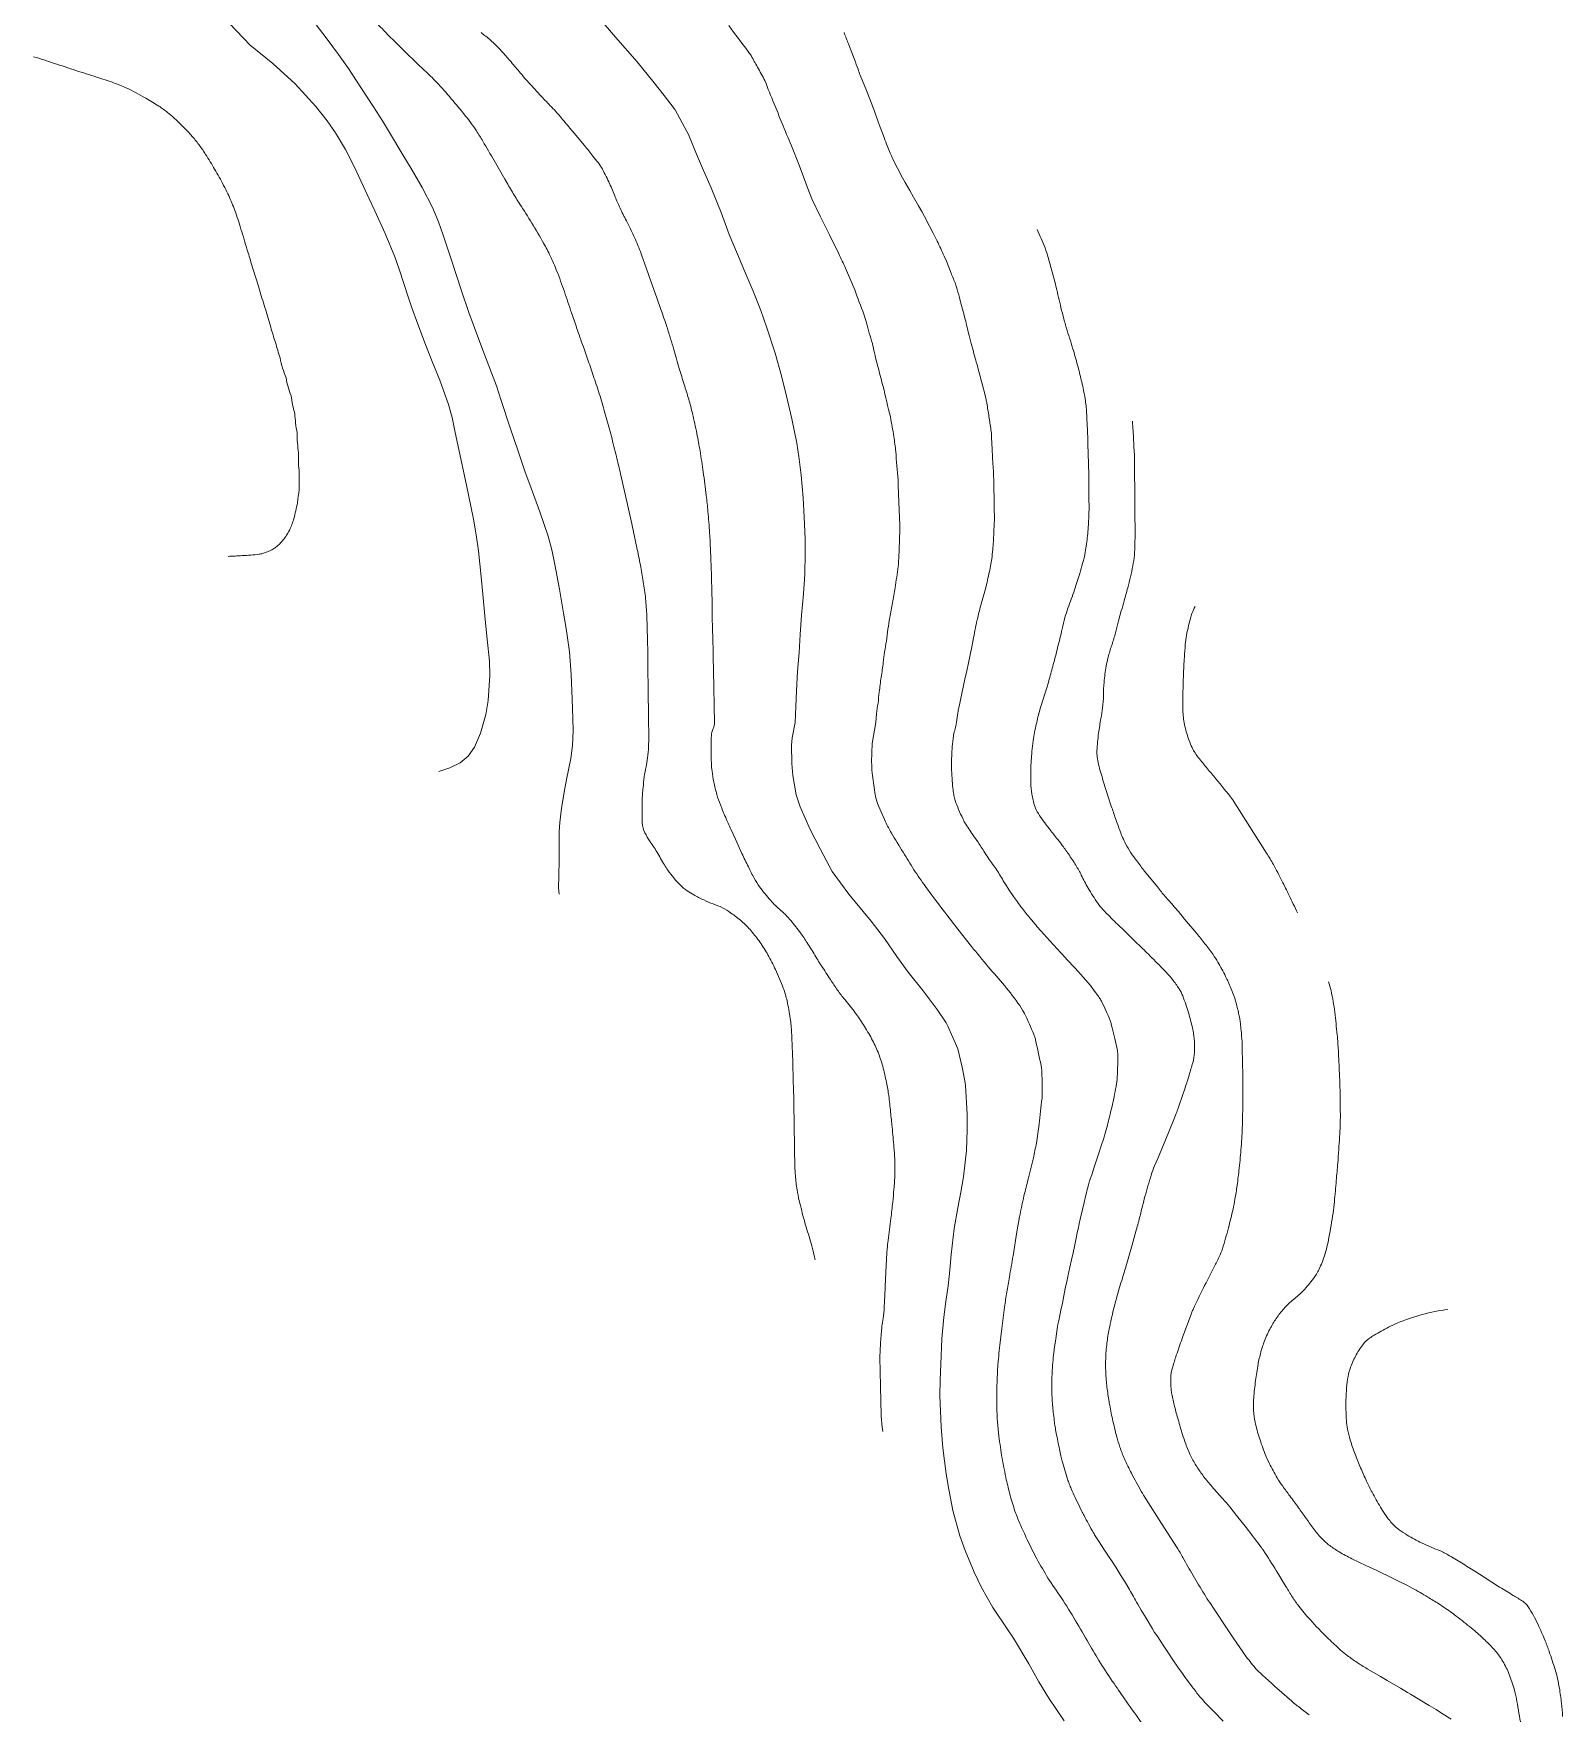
# Model space of a CAD drawing. Header units: inches. Extents: x 115425 to 116786, y 150085 to 152399.
# Drawn here: x 115535.6 to 115636.5, y 151353.3 to 151464.1 of the extents above; entities that cross this region are included whole.
import ezdxf

# ---------------------------------------------------------------- set-up
doc = ezdxf.new("R2010")
doc.units = ezdxf.units.IN
doc.header["$MEASUREMENT"] = 0
doc.layers.add('Contour', color=7, linetype='Continuous', lineweight=0, true_color=0xbed2ff)

msp = doc.modelspace()

# ---------------------------------------------------------------- linework, layer by layer
at = {"layer": 'Contour'}
for points in [[(115548.54, 151464.78), (115549.91, 151463.35), (115551.4, 151462.13), (115552.86, 151460.79), (115554.23, 151459.3), (115554.99, 151458.36), (115555.54, 151457.56), (115556.2, 151456.47), (115556.81, 151455.25), (115557.75, 151453.22), (115558.12, 151452.42), (115558.81, 151450.93), (115559.45, 151449.39), (115559.74, 151448.58), (115560.34, 151446.67), (115560.54, 151446.08), (115560.96, 151444.94), (115561.46, 151443.61), (115561.91, 151442.47), (115562.41, 151441.25), (115562.98, 151439.64), (115563.22, 151438.78), (115563.41, 151437.9), (115563.76, 151436.25), (115564.11, 151434.62), (115564.31, 151433.68), (115564.63, 151432.08), (115564.81, 151431.04), (115564.96, 151429.98), (115565.14, 151428.27), (115565.25, 151427.12), (115565.41, 151425.46), (115565.54, 151424.15), (115565.68, 151422.7), (115565.71, 151421.76), (115565.6, 151420.12), (115565.45, 151419.18), (115565.1, 151417.95), (115564.69, 151417.03), (115564.28, 151416.45), (115563.75, 151416), (115563.07, 151415.66), (115562.35, 151415.43)], [(115570.28, 151407.34), (115570.25, 151407.76), (115570.26, 151408.54), (115570.28, 151409.59), (115570.29, 151410.17), (115570.29, 151411.46), (115570.32, 151412.07), (115570.43, 151413.01), (115570.66, 151414.31), (115570.78, 151414.91), (115571.05, 151416.29), (115571.08, 151416.43), (115571.17, 151417.17), (115571.21, 151418.12), (115571.19, 151418.92), (115571.15, 151420.19), (115571.08, 151421.82), (115570.96, 151423.32), (115570.74, 151424.87), (115570.57, 151425.88), (115570.3, 151427.45), (115569.98, 151429.19), (115569.8, 151430.06), (115569.56, 151430.96), (115569.02, 151432.57), (115568.44, 151434.13), (115568.03, 151435.25), (115567.58, 151436.56), (115567.06, 151438.1), (115566.47, 151439.91), (115566.15, 151440.87), (115565.82, 151441.74), (115565.12, 151443.57), (115564.32, 151445.71), (115563.81, 151447.2), (115563.18, 151449.16), (115562.63, 151450.82), (115562.33, 151451.7), (115561.93, 151452.64), (115561.24, 151453.96), (115560.52, 151455.22), (115559.98, 151456.12), (115559.09, 151457.59), (115558.63, 151458.35), (115558.03, 151459.29), (115557.21, 151460.56), (115556.38, 151461.8), (115555.72, 151462.74), (115554.97, 151463.74), (115554.18, 151464.77)], [(115603.59, 151352.8), (115602.59, 151354.29), (115601.94, 151355.36), (115601.26, 151356.56), (115600.25, 151358.24), (115599.83, 151358.87), (115598.89, 151360.26), (115598.15, 151361.59), (115597.67, 151362.61), (115597.06, 151364.02), (115596.71, 151365), (115596.26, 151366.68), (115595.99, 151368.05), (115595.82, 151369.08), (115595.59, 151370.8), (115595.49, 151372.18), (115595.44, 151373.22), (115595.4, 151374.25), (115595.41, 151375.29), (115595.46, 151376.33), (115595.54, 151378), (115595.66, 151379.43), (115595.79, 151380.46), (115595.94, 151381.5), (115596.05, 151382.53), (115596.15, 151383.57), (115596.35, 151385.28), (115596.59, 151386.65), (115596.78, 151387.67), (115596.95, 151388.69), (115597.15, 151390.42), (115597.2, 151391.79), (115597.2, 151392.82), (115597.09, 151394.71), (115597.05, 151395.02), (115596.87, 151395.92), (115596.58, 151397.14), (115595.92, 151398.63), (115595.81, 151398.85), (115595.23, 151399.72), (115594.29, 151400.95), (115593.32, 151402.19), (115592.56, 151403.23), (115591.74, 151404.4), (115590.87, 151405.56), (115589.82, 151406.82), (115589.39, 151407.34), (115588.3, 151408.84), (115587.5, 151410.32), (115586.84, 151411.6), (115586.18, 151413.1), (115585.93, 151413.89), (115585.7, 151415.16), (115585.63, 151415.95), (115585.62, 151417.17), (115585.65, 151417.65), (115585.85, 151418.67), (115585.89, 151419.71), (115585.94, 151420.74), (115586.01, 151422.03), (115586.11, 151423.27), (115586.18, 151424.47), (115586.28, 151425.74), (115586.41, 151427.16), (115586.5, 151428.44), (115586.52, 151429.86), (115586.52, 151430.77), (115586.45, 151432.2), (115586.38, 151433.49), (115586.25, 151434.99), (115586.1, 151436.2), (115585.96, 151437.1), (115585.64, 151438.69), (115585.28, 151440.2), (115584.96, 151441.53), (115584.54, 151443.03), (115583.99, 151444.69), (115583.58, 151445.85), (115583.09, 151447.11), (115582.56, 151448.36), (115582.04, 151449.55), (115581.5, 151450.86), (115580.97, 151452.32), (115580.32, 151453.93), (115579.81, 151455.07), (115579.34, 151456.15), (115578.81, 151457.45), (115578.71, 151457.65), (115577.93, 151459.09), (115577.87, 151459.17), (115577.22, 151460.02), (115576.56, 151460.87), (115575.44, 151462.25), (115574.01, 151463.88), (115572.84, 151465.25)]]:
    msp.add_lwpolyline(points, dxfattribs=at)
for points in [[(115587.17, 151383.2, 0.005525), (115587, 151383.96, 0.025615), (115586.82, 151384.6, -0.013676), (115586.46, 151385.81, -0.009833), (115586.12, 151387.11, -0.01791), (115585.98, 151387.83, -0.020962), (115585.87, 151388.76, -0.015376), (115585.82, 151390.03, -0.001803), (115585.8, 151391.28, 0.002822), (115585.79, 151392.08), (115585.77, 151393.54), (115585.76, 151393.99), (115585.75, 151394.32), (115585.71, 151396.08, 0.003407), (115585.68, 151396.8, 0.001736), (115585.62, 151398.2, 0.024302), (115585.53, 151399.14, 0.019551), (115585.32, 151400.29, 0.032162), (115585.07, 151401.14, 0.021383), (115584.56, 151402.36, 0.01976), (115584.06, 151403.33, 0.022185), (115583.54, 151404.15, 0.028758), (115582.95, 151404.91, 0.03141), (115582.33, 151405.54, 0.02861), (115581.62, 151406.09, 0.03825), (115581.05, 151406.44, 0.031973), (115580.45, 151406.69, -0.030395), (115579.82, 151406.95, -0.015357), (115579.16, 151407.29, -0.023637), (115578.74, 151407.55, -0.037591), (115578.27, 151407.94, -0.035392), (115577.84, 151408.41, -0.012036), (115577.45, 151408.92, -0.019255), (115577.23, 151409.26, -0.010857), (115576.98, 151409.69, 0.010568), (115576.73, 151410.13, 0.015982), (115576.49, 151410.5, -0.012804), (115576.18, 151410.96, -0.036717), (115575.88, 151411.53, -0.069901), (115575.79, 151411.86, -0.024334), (115575.76, 151412.19, -0.012048), (115575.76, 151412.84, -0.002783), (115575.77, 151413.66, -0.008768), (115575.78, 151413.92, -0.010626), (115575.82, 151414.37, -0.006526), (115575.9, 151415.08, -0.021199), (115576.02, 151415.73, 0.023171), (115576.12, 151416.32, 0.015828), (115576.18, 151417.07, 0.01746), (115576.2, 151417.76, 0.003301), (115576.18, 151418.67, -0.003836), (115576.17, 151419.45), (115576.16, 151420.39), (115576.15, 151421.32), (115576.14, 151421.8), (115576.13, 151423.37, 0.003659), (115576.11, 151424.25, 0.002451), (115576.07, 151425.56, 0.014825), (115576, 151426.69, 0.015058), (115575.86, 151427.81, 0.006615), (115575.67, 151428.91, 0.006188), (115575.44, 151430.08, 0.001218), (115575.09, 151431.77, 0.002597), (115574.91, 151432.56), (115574.65, 151433.73), (115574.34, 151435.06, 0.002487), (115574.06, 151436.22, 0.002191), (115573.73, 151437.54, 0.006321), (115573.39, 151438.79, 0.006393), (115573.03, 151440.03, 0.00394), (115572.63, 151441.26, 0.004251), (115572.25, 151442.4, 0.002153), (115571.88, 151443.45, -0.00181), (115571.44, 151444.7, -0.003597), (115571.1, 151445.7, 0.002593), (115570.63, 151447.09, 0.012138), (115570.12, 151448.47, 0.016998), (115569.7, 151449.44, 0.015721), (115569.26, 151450.28, 0.009735), (115568.49, 151451.6, 0.007004), (115567.69, 151452.87, -0.011208), (115567.2, 151453.66, -0.003944), (115566.71, 151454.5, 0.002692), (115566, 151455.73, 0.003189), (115565.25, 151457.01, 0.005922), (115564.83, 151457.7, 0.022339), (115564.46, 151458.23, 0.009734), (115563.53, 151459.39, 0.007574), (115562.56, 151460.52, 0.016446), (115562.09, 151461.02, 0.009854), (115561.31, 151461.77, -0.009042), (115560.46, 151462.59), (115559.51, 151463.52), (115558.97, 151464.06, -0.003158), (115558.23, 151464.83, -0.003954)], [(115581.48, 151464.65, 0.011893), (115582.76, 151462.94, 0.018314), (115582.95, 151462.66, 0.018014), (115583.38, 151461.9, 0.009504), (115583.86, 151461.01, 0.013943), (115584.47, 151459.49, 0.001569), (115584.98, 151458.22, 0.002734), (115585.61, 151456.71), (115586.11, 151455.43), (115586.68, 151453.89), (115586.95, 151453.22), (115587.5, 151452.06), (115588.11, 151450.84), (115588.73, 151449.59, 0.002174), (115589.18, 151448.63), (115589.79, 151447.21, 0.01357), (115590.39, 151445.6, 0.007602), (115590.57, 151445.04, 0.019578), (115590.95, 151443.67, 0.025128), (115591.25, 151442.42, 0.013089), (115591.66, 151440.83, 0.008686), (115592.14, 151438.82, 0.005622), (115592.37, 151437.53, 0.011924), (115592.5, 151436.53, 0.013006), (115592.64, 151434.66, 0.008597), (115592.7, 151433.2, 0.006866), (115592.75, 151431.85, 0.007995), (115592.76, 151431.3, 0.011891), (115592.72, 151429.99, 0.012629), (115592.66, 151428.96, 0.010398), (115592.46, 151427.54, 0.007915), (115592.28, 151426.56, 0.008325), (115592.1, 151425.59, 0.01436), (115591.87, 151424.03, 0.018253), (115591.67, 151422.63, -0.01503), (115591.52, 151421.65, -0.004567), (115591.4, 151420.66, -0.014356), (115591.22, 151419.23), (115591.17, 151418.67), (115590.93, 151417.27), (115590.9, 151416.04, 0.00333), (115590.93, 151415.33, 0.002663), (115591.1, 151414.05), (115591.18, 151413.68), (115591.29, 151413.32), (115591.81, 151412.1, 0.003109), (115592.2, 151411.37, -0.004593), (115592.97, 151410.1, -0.005568), (115593.68, 151408.95, -0.002328), (115594.45, 151407.83), (115594.87, 151407.26, -0.001443), (115595.85, 151405.98), (115596.59, 151405.02), (115597.49, 151403.88, -0.002274), (115598.59, 151402.54, -0.008423), (115599.66, 151401.3, -0.019636), (115600.67, 151399.98), (115600.86, 151399.69), (115600.99, 151399.45, -0.017574), (115601.6, 151398.07, -0.009964), (115601.68, 151397.85, -0.003099), (115602.08, 151396.02), (115602.11, 151395.87), (115602.12, 151395.7), (115602.14, 151394.87), (115602.14, 151393.87, 0.007983), (115601.96, 151392.16, -0.005756), (115601.77, 151390.91, -0.002171), (115601.57, 151389.93, -0.003637), (115601.22, 151388.52, -0.001954), (115600.95, 151387.44, -0.00185), (115600.65, 151386.04), (115600.48, 151385.05), (115600.23, 151383.48, 0.001588), (115599.99, 151382.07, 0.002702), (115599.82, 151381.08, 0.012205), (115599.67, 151380.09, 0.006601), (115599.49, 151378.67), (115599.35, 151377.58, 0.003055), (115599.22, 151376.12, 0.002076), (115599.17, 151375.13, -0.002477), (115599.16, 151373.51), (115599.19, 151372.73), (115599.29, 151371.57, -0.002456), (115599.5, 151370.12, -0.001654), (115599.78, 151368.7, -0.003439), (115600.03, 151367.69, -0.002978), (115600.35, 151366.62, -0.00473), (115600.67, 151365.81, -0.005067), (115601.16, 151364.74, -0.003012), (115601.79, 151363.47, -0.001546), (115602.53, 151362.21, -0.003028), (115603.41, 151360.92, -0.007603), (115604.35, 151359.4, -0.008199), (115605.22, 151357.9, -0.003554), (115605.99, 151356.6, -0.001376), (115606.89, 151355.25, -0.00359), (115607.68, 151354.09, -0.005243), (115608.78, 151352.56)], [(115591.64, 151371.88), (115591.58, 151372.35), (115591.54, 151372.74, -0.020061), (115591.53, 151372.85, -0.001173), (115591.49, 151374.72), (115591.46, 151376), (115591.45, 151376.6, -0.014045), (115591.46, 151377.25, -0.008494), (115591.53, 151378.33, -0.020946), (115591.65, 151379.33, 0.027555), (115591.73, 151380.09), (115591.77, 151380.86), (115591.82, 151381.95), (115591.91, 151383.66), (115591.93, 151383.94, -0.01968), (115591.99, 151384.49, 0.007391), (115592.17, 151385.94, 0.002325), (115592.29, 151387.02, 0.00301), (115592.37, 151387.85, 0.017891), (115592.43, 151388.86, 0.017853), (115592.42, 151389.87, 0.006741), (115592.37, 151390.64, 0.003931), (115592.25, 151391.96, 0.003657), (115592.15, 151392.96, 0.003391), (115592.03, 151394.04, 0.019607), (115591.88, 151394.91, 0.015832), (115591.63, 151395.98, 0.030481), (115591.32, 151396.9, 0.029635), (115590.9, 151397.8, 0.01535), (115590.36, 151398.71, 0.016968), (115589.82, 151399.5, 0.015259), (115589.13, 151400.38, -0.021574), (115588.65, 151401.01, -0.004957), (115588.18, 151401.71, -0.003894), (115587.59, 151402.6, -0.010301), (115587.1, 151403.4, 0.010005), (115586.59, 151404.22, 0.018769), (115586.13, 151404.88, 0.014352), (115585.48, 151405.69, 0.040744), (115584.91, 151406.26, -0.035385), (115584.24, 151406.92, -0.021436), (115583.51, 151407.82, -0.037904), (115583.15, 151408.38, -0.007238), (115582.77, 151409.14, -0.006272), (115582.34, 151410.02), (115581.91, 151410.97), (115581.61, 151411.62, -0.005649), (115581.27, 151412.4, -0.005263), (115580.92, 151413.23, -0.024574), (115580.69, 151413.91, -0.021048), (115580.49, 151414.73, -0.01599), (115580.37, 151415.46, -0.02558), (115580.33, 151415.93), (115580.32, 151416.25), (115580.31, 151416.74, -0.005238), (115580.31, 151417.31, -0.006425), (115580.33, 151417.77, -0.097268), (115580.44, 151418.26, 0.111418), (115580.53, 151418.68), (115580.51, 151419.71), (115580.48, 151421.04), (115580.45, 151423.03, 0.002689), (115580.43, 151423.87, -0.001563), (115580.39, 151425.32), (115580.37, 151426.27), (115580.35, 151427.65, 0.00277), (115580.33, 151428.55, 0.00167), (115580.27, 151430.03, 0.007226), (115580.21, 151431.16, 0.005702), (115580.1, 151432.59, 0.007475), (115579.99, 151433.64, 0.005023), (115579.79, 151435.19, 0.006385), (115579.58, 151436.58, 0.0077), (115579.37, 151437.72, 0.009472), (115579.08, 151439.04, 0.013027), (115578.83, 151439.99, 0.004568), (115578.53, 151440.97, -0.004298), (115578.21, 151442.01, -0.003835), (115577.85, 151443.28, 0.00709), (115577.64, 151443.97, 0.005688), (115577.39, 151444.77, 0.00401), (115577, 151445.9), (115576.72, 151446.69), (115576.36, 151447.71), (115576.03, 151448.65), (115575.75, 151449.45, 0.015077), (115575.54, 151450, 0.007822), (115575.08, 151451.04, 0.014135), (115574.72, 151451.77, -0.012356), (115574.3, 151452.6, -0.017129), (115573.98, 151453.35, 0.014776), (115573.61, 151454.21, 0.017621), (115573.14, 151455.16, 0.037138), (115572.87, 151455.58, 0.006551), (115572.51, 151456.03, 0.004299), (115571.96, 151456.72), (115571.27, 151457.55), (115571, 151457.87, 0.002167), (115570.35, 151458.64, 0.004908), (115570.06, 151458.98, 0.013491), (115569.68, 151459.38, -0.008011), (115569.05, 151460.04), (115568.44, 151460.71), (115568.03, 151461.16, -0.009513), (115567.65, 151461.61, 0.005945), (115567.04, 151462.33, 0.007385), (115566.49, 151462.95, 0.010291), (115566.08, 151463.38, 0.020784), (115565.76, 151463.67, 0.01107), (115565.13, 151464.19, 0.024978)], [(115589.08, 151464.18, -0.004067), (115589.37, 151463.43), (115589.66, 151462.69), (115589.77, 151462.4, -0.005076), (115590, 151461.76, 0.008182), (115590.14, 151461.36), (115590.29, 151460.99), (115590.56, 151460.35), (115590.91, 151459.46), (115590.96, 151459.32), (115591.08, 151458.99), (115591.34, 151458.29), (115591.47, 151457.93), (115591.72, 151457.26, 0.004366), (115591.94, 151456.67, 0.005756), (115592.12, 151456.23, 0.014555), (115592.29, 151455.85, 0.008905), (115592.6, 151455.24), (115592.94, 151454.6), (115593.12, 151454.28), (115593.41, 151453.77), (115593.67, 151453.33), (115593.99, 151452.75), (115594.21, 151452.37), (115594.38, 151452.05), (115594.72, 151451.4), (115594.96, 151450.95), (115595.22, 151450.42, -0.006039), (115595.46, 151449.93, -0.005958), (115595.68, 151449.43), (115595.83, 151449.09), (115596.1, 151448.41, -0.004974), (115596.4, 151447.66, -0.013653), (115596.49, 151447.39, -0.007982), (115596.59, 151447.06, -0.003564), (115596.79, 151446.33), (115597, 151445.53), (115597.07, 151445.26, -0.005126), (115597.2, 151444.74, 0.004895), (115597.33, 151444.19), (115597.47, 151443.66), (115597.61, 151443.13, 0.005749), (115597.77, 151442.56, -0.006628), (115597.91, 151442.07), (115597.98, 151441.81), (115598.19, 151441.01), (115598.38, 151440.25), (115598.45, 151439.94, -0.013393), (115598.5, 151439.73, -0.003281), (115598.64, 151438.85, -0.003786), (115598.77, 151437.96, -0.017652), (115598.8, 151437.76), (115598.81, 151437.49), (115598.86, 151436.67), (115598.9, 151435.7), (115598.91, 151435.57), (115598.93, 151435.13), (115598.95, 151434.47), (115598.95, 151434.19), (115598.98, 151433.37), (115598.99, 151432.67), (115599, 151432.27, -0.012118), (115599, 151432.01, -0.003668), (115598.96, 151431.17, -0.004366), (115598.93, 151430.61, -0.004514), (115598.89, 151430.07, -0.011988), (115598.82, 151429.47, -0.014481), (115598.74, 151428.98, -0.006889), (115598.63, 151428.46, -0.006645), (115598.51, 151427.92), (115598.36, 151427.32), (115598.24, 151426.86, -0.005626), (115598.07, 151426.26, 0.007499), (115597.95, 151425.8, 0.007805), (115597.85, 151425.38, 0.005139), (115597.71, 151424.74, 0.00506), (115597.6, 151424.11, -0.007062), (115597.51, 151423.66), (115597.38, 151423.02), (115597.28, 151422.59), (115597.17, 151422.06), (115597.05, 151421.52), (115596.85, 151420.58), (115596.65, 151419.63, 0.01964), (115596.59, 151419.3, -0.010626), (115596.5, 151418.68, -0.019366), (115596.38, 151418.14, 0.0247), (115596.29, 151417.72, 0.015122), (115596.25, 151417.4, 0.007569), (115596.2, 151416.75, 0.005831), (115596.17, 151416.13, 0.010388), (115596.17, 151415.78, 0.011901), (115596.17, 151415.51, 0.004577), (115596.22, 151414.81, 0.010815), (115596.27, 151414.21, 0.017554), (115596.33, 151413.85, 0.035451), (115596.41, 151413.51, 0.019466), (115596.64, 151412.93, 0.011514), (115596.91, 151412.32, 0.025107), (115597.05, 151412.05, 0.006279), (115597.31, 151411.65, 0.006169), (115597.58, 151411.24, 0.003908), (115597.92, 151410.76, -0.006009), (115598.13, 151410.44, -0.007662), (115598.37, 151410.07, 0.006389), (115598.66, 151409.62, 0.012359), (115598.95, 151409.21, -0.013425), (115599.22, 151408.82, -0.016872), (115599.46, 151408.43, 0.015028), (115599.72, 151407.99), (115599.98, 151407.6), (115600.26, 151407.19, 0.005626), (115600.52, 151406.82, 0.004917), (115600.83, 151406.4, 0.011179), (115601.38, 151405.71, 0.009185), (115602.07, 151404.91), (115602.66, 151404.26), (115603.38, 151403.47, 0.004124), (115604.19, 151402.59, -0.006567), (115604.7, 151402.04), (115604.85, 151401.86), (115605.33, 151401.3, -0.009678), (115605.7, 151400.82, -0.015789), (115605.91, 151400.52, -0.029176), (115606.06, 151400.27, -0.01273), (115606.35, 151399.66, -0.010241), (115606.63, 151399, -0.028187), (115606.71, 151398.75), (115606.77, 151398.52), (115606.94, 151397.81, -0.00375), (115607.11, 151397.02, -0.018043), (115607.14, 151396.85, -0.036733), (115607.15, 151396.68, -0.007828), (115607.13, 151395.88, -0.004813), (115607.09, 151395.07, -0.025552), (115607.07, 151394.91, -0.008157), (115607.03, 151394.64, -0.003266), (115606.89, 151393.97), (115606.74, 151393.25), (115606.69, 151393.03, -0.005582), (115606.59, 151392.63, -0.004074), (115606.45, 151392.09, -0.004607), (115606.29, 151391.48, -0.008721), (115606.19, 151391.16), (115606.04, 151390.72), (115605.89, 151390.24), (115605.76, 151389.86), (115605.59, 151389.33), (115605.42, 151388.82), (115605.28, 151388.41, 0.012142), (115605.18, 151388.07, 0.006825), (115605.03, 151387.47), (115604.91, 151386.98), (115604.8, 151386.53), (115604.66, 151385.89), (115604.59, 151385.58, 0.006556), (115604.49, 151385.11, -0.006031), (115604.4, 151384.63), (115604.28, 151384.09), (115604.19, 151383.68), (115604.08, 151383.21), (115603.98, 151382.73), (115603.84, 151382.1), (115603.77, 151381.78), (115603.67, 151381.31), (115603.58, 151380.84), (115603.48, 151380.36), (115603.38, 151379.89), (115603.24, 151379.2), (115603.19, 151378.94), (115603.16, 151378.81), (115603.04, 151377.99), (115602.94, 151377.31), (115602.91, 151377.03, 0.009585), (115602.88, 151376.8, 0.003109), (115602.83, 151376.07, 0.003801), (115602.79, 151375.48, 0.005882), (115602.78, 151375.1, 0.012585), (115602.78, 151374.69, 0.009131), (115602.8, 151374.13, 0.005659), (115602.84, 151373.63, 0.006047), (115602.88, 151373.16, 0.005345), (115602.95, 151372.59, 0.007573), (115603, 151372.2, 0.00551), (115603.08, 151371.78, 0.004231), (115603.18, 151371.24, 0.004039), (115603.29, 151370.72, 0.004756), (115603.38, 151370.28, 0.007744), (115603.47, 151369.93, 0.004602), (115603.64, 151369.34, 0.008855), (115603.82, 151368.74, 0.016358), (115603.94, 151368.42, 0.00778), (115604.07, 151368.1, 0.00417), (115604.33, 151367.52), (115604.63, 151366.89), (115604.75, 151366.64, 0.007076), (115604.91, 151366.33, 0.003953), (115605.21, 151365.78, 0.003914), (115605.53, 151365.2, 0.008303), (115605.69, 151364.93), (115605.9, 151364.61), (115606.22, 151364.12), (115606.53, 151363.65), (115606.76, 151363.3), (115607, 151362.93), (115607.35, 151362.38), (115607.68, 151361.83), (115607.91, 151361.45, -0.005195), (115608.17, 151360.99, 0.004835), (115608.45, 151360.5), (115608.69, 151360.1), (115609.01, 151359.56), (115609.43, 151358.86), (115609.57, 151358.63), (115609.74, 151358.39), (115610.18, 151357.72), (115610.49, 151357.25), (115610.78, 151356.82), (115611.11, 151356.34), (115611.4, 151355.91), (115611.54, 151355.71), (115612.05, 151355.04, 0.005338), (115612.55, 151354.38, 0.017122), (115612.72, 151354.19), (115612.88, 151354.01), (115613.47, 151353.4), (115614.09, 151352.76)], [(115548.45, 151429.62, 0.004239), (115549.38, 151429.67, 0.014582), (115550.49, 151429.76, 0.01821), (115550.72, 151429.81, 0.020113), (115550.96, 151429.89, 0.026636), (115551.28, 151430.03, 0.024047), (115551.5, 151430.16, 0.020988), (115551.7, 151430.31, 0.015354), (115551.91, 151430.51, 0.021635), (115552.14, 151430.78, 0.033582), (115552.35, 151431.09, 0.013454), (115552.51, 151431.38, 0.017713), (115552.65, 151431.72, 0.007013), (115552.79, 151432.11, -0.006974), (115553.03, 151433.16, -0.007965), (115553.13, 151434.01, -0.007094), (115553.14, 151435.14, -0.041506), (115553.1, 151436.44, -0.042952), (115553, 151437.77, -0.03983), (115552.85, 151439.05, -0.046613), (115552.6, 151440.22, -0.059776), (115552.27, 151441.4, -0.043725), (115551.87, 151442.71, -0.004719), (115551.57, 151443.73, -0.00743), (115551.26, 151444.74), (115551.02, 151445.56, 0.001729), (115550.63, 151446.82), (115550.44, 151447.45), (115549.95, 151449.04, 0.012383), (115549.65, 151450.02, 0.009877), (115549.24, 151451.38, 0.020416), (115548.84, 151452.58, 0.012412), (115548.43, 151453.54, 0.032127), (115548.15, 151454.1, 0.023768), (115547.55, 151455.16, 0.027091), (115546.96, 151456.14, 0.026665), (115546.56, 151456.72, 0.033107), (115546.1, 151457.3, 0.027392), (115544.89, 151458.54, 0.022548), (115544.45, 151458.91, 0.0253), (115543.88, 151459.32, 0.019498), (115543.01, 151459.86, 0.017792), (115541.72, 151460.54, 0.016877), (115540.88, 151460.87, 0.01983), (115539.77, 151461.24, 0.010653), (115538.41, 151461.67, 0.01532), (115536.96, 151462.15, 0.005685), (115535.61, 151462.59)], [(115601.81, 151451.19, -0.014601), (115602.34, 151449.97, -0.02878), (115602.55, 151449.33), (115603, 151447.66), (115603.07, 151447.37, -0.004846), (115603.39, 151446.04, 0.008475), (115603.58, 151445.29, 0.013604), (115603.8, 151444.52, -0.007843), (115604.21, 151443.2, -0.005411), (115604.52, 151442.1, -0.006256), (115604.76, 151441.13, -0.020667), (115604.98, 151440.02, -0.024705), (115605.08, 151439.08, -0.003458), (115605.13, 151438.07, -0.003371), (115605.17, 151437.03), (115605.2, 151435.76), (115605.22, 151434.97, -0.003071), (115605.23, 151434.16, -0.001985), (115605.24, 151432.92, -0.014221), (115605.22, 151432.13, -0.009695), (115605.14, 151430.98, -0.019051), (115604.99, 151429.9, -0.027509), (115604.82, 151429.16, -0.006078), (115604.63, 151428.5, -0.003699), (115604.28, 151427.42, -0.008216), (115603.85, 151426.2, 0.016694), (115603.65, 151425.59, 0.019649), (115603.46, 151424.83, -0.012241), (115603.17, 151423.6, -0.001821), (115602.88, 151422.48, -0.002126), (115602.62, 151421.52, -0.011667), (115602.35, 151420.62, 0.00931), (115602, 151419.5, 0.016036), (115601.76, 151418.55, 0.013915), (115601.55, 151417.46, 0.0201), (115601.47, 151416.75, 0.011859), (115601.4, 151415.55, 0.019935), (115601.4, 151414.68, 0.023131), (115601.47, 151413.94, 0.045517), (115601.66, 151413.15, 0.0655), (115601.9, 151412.65, 0.009273), (115602.24, 151412.16, 0.008789), (115602.61, 151411.66, 0.004971), (115603.09, 151411.04, -0.00683), (115603.44, 151410.6, -0.011817), (115603.88, 151409.99, -0.009693), (115604.37, 151409.24, -0.029957), (115604.73, 151408.59, 0.022791), (115605.18, 151407.74, 0.016898), (115605.82, 151406.73, 0.038968), (115606.15, 151406.33, 0.007072), (115606.61, 151405.85, 0.004178), (115607.42, 151405.06), (115608.17, 151404.33), (115608.77, 151403.75, -0.003767), (115609.16, 151403.37, -0.001556), (115610.09, 151402.43, -0.024505), (115610.74, 151401.71, -0.030808), (115611.18, 151401.09, -0.045935), (115611.42, 151400.62, -0.020465), (115611.8, 151399.51, -0.018905), (115612.07, 151398.49, -0.028799), (115612.18, 151397.81, -0.040399), (115612.2, 151396.89, -0.053391), (115612.08, 151396.2, -0.006274), (115611.85, 151395.41, -0.005883), (115611.58, 151394.56, -0.001759), (115611.06, 151393.03, -0.016052), (115611, 151392.87), (115610.79, 151392.35), (115610.3, 151391.18), (115609.77, 151389.9), (115609.56, 151389.42, 0.022106), (115609.34, 151388.8, 0.0099), (115608.93, 151387.39, 0.007161), (115608.61, 151386.12, -0.009512), (115608.36, 151385.17), (115608.08, 151384.19), (115607.73, 151382.96, -0.003153), (115607.44, 151381.99, 0.002496), (115607.08, 151380.77, 0.012121), (115606.86, 151379.94, 0.007881), (115606.57, 151378.65, 0.022532), (115606.42, 151377.7, 0.020486), (115606.34, 151376.65, 0.020463), (115606.35, 151375.66, 0.020512), (115606.44, 151374.68, 0.010607), (115606.58, 151373.75, 0.00927), (115606.79, 151372.7, 0.011441), (115607.07, 151371.53, 0.019318), (115607.28, 151370.85, 0.021062), (115607.58, 151370.08, 0.016608), (115608.04, 151369.13, 0.006339), (115608.69, 151367.93, 0.014836), (115608.99, 151367.43), (115610.02, 151365.82), (115611.05, 151364.21, -0.018739), (115611.44, 151363.56, 0.01042), (115612.1, 151362.39, 0.002957), (115612.85, 151361.14, 0.006598), (115613.2, 151360.59), (115613.49, 151360.16), (115614.31, 151358.93), (115614.79, 151358.21), (115615.38, 151357.35, 0.018436), (115616.03, 151356.49, 0.031835), (115616.45, 151356.03, 0.006006), (115616.83, 151355.68, 0.002855), (115617.63, 151354.95), (115618.61, 151354.09), (115618.76, 151353.96, 0.009095), (115619.05, 151353.73, 0.003709), (115619.77, 151353.18, 0.004278)], [(115629.13, 151352.91, 0.002493), (115628.29, 151353.44, 0.003459), (115627.69, 151353.81), (115626.44, 151354.56), (115626.25, 151354.67), (115625.79, 151354.94), (115624.92, 151355.45), (115624.47, 151355.71), (115623.58, 151356.23, -0.014257), (115622.92, 151356.65, -0.014366), (115622.28, 151357.1, -0.020131), (115621.84, 151357.46, -0.010491), (115621.04, 151358.2, -0.00876), (115620.35, 151358.9, -0.01075), (115619.8, 151359.5, -0.015893), (115619.09, 151360.35, -0.023937), (115618.66, 151360.96, -0.006455), (115618.23, 151361.66, 0.005149), (115617.7, 151362.54, 0.001719), (115616.86, 151363.86, 0.010103), (115616.72, 151364.08, 0.0108), (115616.51, 151364.36, 0.002527), (115615.63, 151365.52), (115614.97, 151366.35), (115614.52, 151366.92, 0.020566), (115614.07, 151367.43, -0.013196), (115613.36, 151368.23, -0.015557), (115612.8, 151368.92, -0.017298), (115612.35, 151369.57, -0.030808), (115611.96, 151370.25, -0.027278), (115611.62, 151371.07, -0.009808), (115611.41, 151371.68, -0.006129), (115611.12, 151372.66, -0.011203), (115610.89, 151373.53, -0.012024), (115610.71, 151374.35, -0.05307), (115610.63, 151375.35, -0.065696), (115610.76, 151376.15, -0.009023), (115611, 151376.91, -0.006132), (115611.38, 151378.01, -0.00209), (115612.01, 151379.7, -0.015661), (115612.1, 151379.93, -0.008322), (115612.24, 151380.23, -0.001716), (115612.96, 151381.69, -0.007366), (115613.5, 151382.75, 0.011711), (115613.83, 151383.41, 0.033399), (115614.04, 151383.94, 0.013105), (115614.44, 151385.32, 0.007326), (115614.74, 151386.55, 0.014153), (115614.87, 151387.2, 0.009218), (115615.01, 151388.12, 0.007593), (115615.15, 151389.25, 0.004823), (115615.28, 151390.65, 0.009112), (115615.33, 151391.4, 0.005161), (115615.37, 151392.5, 0.005723), (115615.38, 151393.49), (115615.38, 151394.41), (115615.38, 151395.46), (115615.37, 151396.17), (115615.35, 151397.26, 0.014599), (115615.31, 151397.96, 0.010431), (115615.21, 151398.93, 0.025499), (115615.07, 151399.67, 0.022968), (115614.85, 151400.47, 0.019446), (115614.6, 151401.14, 0.016479), (115614.25, 151401.91, 0.014261), (115613.74, 151402.85, 0.025734), (115613.42, 151403.35, 0.008855), (115612.89, 151404.06, 0.009026), (115612.35, 151404.74), (115611.55, 151405.69), (115611.14, 151406.19, 0.003624), (115610.46, 151406.96, -0.004761), (115609.95, 151407.56), (115609.75, 151407.81), (115608.91, 151408.85, -0.006903), (115608.39, 151409.53, -0.008996), (115608, 151410.07, -0.035748), (115607.65, 151410.66, -0.027095), (115607.29, 151411.49, -0.004709), (115606.99, 151412.33, -0.004877), (115606.71, 151413.14), (115606.51, 151413.75), (115606.18, 151414.8, -0.013035), (115605.87, 151415.89, -0.029454), (115605.78, 151416.38, -0.048678), (115605.76, 151416.8, -0.017849), (115605.87, 151417.96, -0.01512), (115606.03, 151418.93, 0.021016), (115606.14, 151419.63, 0.025557), (115606.19, 151420.45, -0.023801), (115606.23, 151421.32, -0.014795), (115606.37, 151422.37, -0.025521), (115606.5, 151422.97, -0.015621), (115606.73, 151423.72, 0.015593), (115606.96, 151424.48), (115607.19, 151425.36), (115607.37, 151426.02, -0.0032), (115607.56, 151426.69, 0.002547), (115607.79, 151427.54, 0.010887), (115607.98, 151428.27, 0.010933), (115608.13, 151429, 0.020248), (115608.23, 151429.71, 0.019437), (115608.27, 151430.46, 0.003333), (115608.28, 151431.2, 0.005813), (115608.28, 151431.63), (115608.27, 151432.1), (115608.27, 151432.41, -0.006873), (115608.27, 151433.29, 0.008872), (115608.27, 151433.98), (115608.25, 151435.12), (115608.23, 151436.41), (115608.22, 151436.48), (115608.15, 151437.9), (115608.14, 151438.06), (115608.11, 151438.54)], [(115612.24, 151426.32, 0.012505), (115612.03, 151425.86, 0.034094), (115611.97, 151425.69, 0.013819), (115611.67, 151424.41, 0.029724), (115611.59, 151423.81, 0.006421), (115611.53, 151422.98, 0.004355), (115611.47, 151421.77, 0.005373), (115611.44, 151420.76, 0.005182), (115611.43, 151419.71, 0.038916), (115611.5, 151418.76, 0.037393), (115611.73, 151417.81, 0.04194), (115612.09, 151416.91, 0.052241), (115612.52, 151416.26, 0.005158), (115613.06, 151415.6, -0.005121), (115613.61, 151414.95, -0.001432), (115614.71, 151413.59, -0.028295), (115614.76, 151413.52), (115615.85, 151411.78), (115616.95, 151410.05, -0.01469), (115617.4, 151409.29, -0.010652), (115617.97, 151408.21, -0.002622), (115618.44, 151407.25, -0.002207), (115618.99, 151406.1)], [(115621.04, 151401.56, -0.02994), (115621.21, 151400.97, -0.024403), (115621.45, 151399.54, -0.0068), (115621.61, 151398.06, -0.009526), (115621.69, 151397.01, -0.0029), (115621.76, 151395.51, -0.004044), (115621.8, 151394.43, -0.005283), (115621.82, 151392.81, -0.01116), (115621.81, 151392.04, -0.006358), (115621.77, 151391.33, -0.002604), (115621.65, 151389.6, -0.002591), (115621.55, 151388.44, -0.002167), (115621.43, 151387.05, -0.014483), (115621.34, 151386.29, -0.006771), (115621.07, 151384.68, -0.030484), (115620.77, 151383.47, -0.040263), (115620.42, 151382.59, -0.043019), (115620.04, 151381.97, -0.030356), (115619.38, 151381.18, -0.042087), (115618.72, 151380.58, 0.048531), (115618.15, 151380.06, 0.030011), (115617.65, 151379.43, 0.029535), (115617.22, 151378.73, 0.029621), (115616.82, 151377.86, 0.032266), (115616.55, 151377.02, 0.017069), (115616.37, 151376.19, 0.013036), (115616.21, 151375.1, 0.016495), (115616.1, 151373.96, 0.027033), (115616.1, 151373.26, 0.038882), (115616.2, 151372.5, 0.027167), (115616.48, 151371.45, 0.015421), (115616.84, 151370.43, 0.024015), (115617.13, 151369.79, 0.014409), (115617.66, 151368.82, 0.024133), (115618.02, 151368.27, 0.003285), (115618.49, 151367.63, -0.002748), (115619.06, 151366.85, -0.003105), (115619.53, 151366.2, 0.002983), (115620.02, 151365.51, 0.033552), (115620.58, 151364.84, 0.040306), (115621.12, 151364.36, 0.027813), (115621.74, 151363.94, 0.022111), (115622.58, 151363.49), (115623.51, 151363.05), (115624.22, 151362.71), (115625.27, 151362.2), (115625.92, 151361.88, -0.011683), (115626.56, 151361.55, -0.007088), (115627.59, 151360.96, -0.012201), (115628.31, 151360.51, -0.009681), (115629.19, 151359.91, -0.012346), (115629.73, 151359.5, -0.006683), (115630.7, 151358.72, -0.017807), (115631.37, 151358.11, -0.018267), (115631.99, 151357.47, -0.045297), (115632.48, 151356.81, -0.04046), (115632.91, 151355.98, -0.02161), (115633.26, 151354.98, -0.031191), (115633.44, 151354.27, -0.003989), (115633.57, 151353.5, 0.003968), (115633.7, 151352.72)], [(115636.47, 151353.07, 0.033081), (115636.41, 151353.96, 0.008673), (115636.27, 151354.95, 0.01386), (115636.15, 151355.57, 0.01928), (115635.99, 151356.17, 0.009613), (115635.6, 151357.37, 0.014345), (115635.33, 151358.08, 0.009384), (115634.86, 151359.15, 0.039072), (115634.21, 151360.32, 0.102939), (115633.85, 151360.68, 0.008582), (115633.23, 151361.07, -0.005918), (115632.33, 151361.62), (115631.31, 151362.27), (115630.7, 151362.66, 0.003762), (115629.81, 151363.21, 0.003787), (115628.92, 151363.75, 0.041346), (115628.26, 151364.07, -0.023269), (115627.07, 151364.59, -0.020851), (115626.11, 151365.12, -0.034614), (115625.57, 151365.5, -0.053801), (115625.08, 151366, -0.0349), (115624.47, 151366.89, -0.010035), (115623.91, 151367.88, -0.014148), (115623.55, 151368.61, -0.008572), (115623.16, 151369.48, -0.008479), (115622.8, 151370.38, -0.019067), (115622.47, 151371.32, -0.025947), (115622.3, 151372.04, -0.030948), (115622.22, 151372.62, -0.016119), (115622.19, 151373.74, -0.017346), (115622.22, 151374.58, -0.018917), (115622.3, 151375.34, -0.046519), (115622.46, 151376.01, -0.035256), (115622.82, 151376.85, -0.048098), (115623.3, 151377.6, -0.069268), (115623.75, 151378.04, -0.026068), (115624.05, 151378.23, -0.008478), (115625, 151378.76, -0.024124), (115625.57, 151379.03, -0.064571), (115628.92, 151379.94)]]:
    msp.add_lwpolyline(points, format="xyb", dxfattribs=at)

doc.saveas('drawing.dxf')
